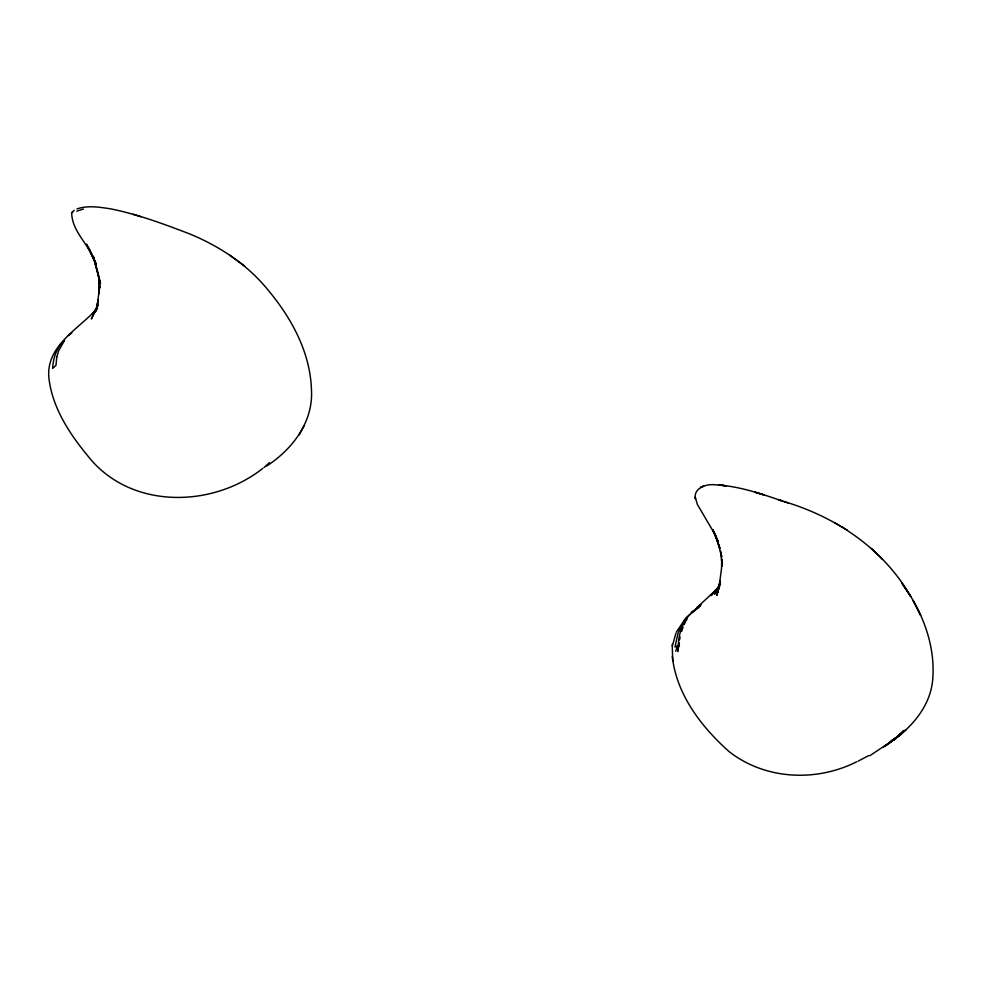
<?xml version="1.0" encoding="UTF-8"?>
<svg xmlns="http://www.w3.org/2000/svg" width="982" height="982" viewBox="0 0 982 982"><rect width="100%" height="100%" fill="white"/><g stroke="black" fill="none" stroke-linecap="round" stroke-linejoin="round"><path stroke-width="1.47" d="M672.216 644.413L672.731 661.291M719.499 583.885L721.524 568.455L721.745 558.918L722.138 566.233L720.53 551.184L721.782 556.929L716.983 539.437L719.953 548.435L718.37 543.893M74.166 210.308L71.674 212.652C71.784 230.733 87.889 243.646 94.358 259.739L86.551 244.322M99.599 287.198L98.924 293.79L99.477 279.563L99.648 287.665L98.372 274.174L93.364 256.511M99.747 285.885L96.936 307.918L98.261 299.792L95.512 311.92L96.506 309.035L93.13 313.724L98.04 305.721M672.375 645.96L675.96 633.108M718.849 586.831L717.695 592.662L720.015 581.958L716.872 595.399L719.155 585.91M678.918 642.719L677.678 651.569L679.078 644.339L676.659 648.169L679.47 645.383M679.519 639.847L680.121 636.987M720.248 580.816L718.308 589.789L720.236 581.049M675.726 651.262L677.433 645.923L678.844 645.125M681.655 631.365L683.042 627.253M679.2 643.222L678.317 645.591C678.513 634.212 682.404 622.981 689.892 614.339M266.723 465.984C292.243 449.412 313.283 422.1 311.466 390.271C310.447 352.747 291.826 318.585 268.295 290.316C247.427 264.477 219.072 245.795 188.47 233.446C162.987 223.712 137.247 214.174 110.438 208.81C99.354 207.153 87.803 205.152 76.94 208.945M684.221 624.527L687.167 617.727M98.004 304.715L91.338 318.99L96.702 308.373M719.475 584.56L714.626 594.184L720.518 584.106M299.142 434.94L304.297 425.452M676.402 631.942L686.234 617.506L698.214 607.821M97.046 307.82L92.369 313.786L97.058 308.802M719.008 586.119L711.103 595.595L719.732 586.426M96.837 308.925C77.897 329.67 44.571 346.609 49.1 379.666C52.967 408.672 69.71 434.007 87.963 456.09C129.919 509.511 212.124 508.492 262.82 468.34M718.898 587.261L697.343 607.22M903.661 730.596L896.124 738.01L885.469 745.706C909.332 730.424 931.464 707.04 932.863 677.236C934.692 648.795 925.486 620.636 910.793 596.553C883.395 548.754 835.657 516.716 783.538 501.409M903.845 730.596L896.124 738.01L883.505 747.106M264.06 467.493L269.485 462.608M887.691 744.074L899.622 735.248L893.166 740.133L895.314 738.206M888.587 743.239L869.684 755.796M890.637 741.41L892.675 739.593M893.166 740.133L895.203 738.329M897.241 736.525L900.298 733.824M690.96 613.136L699.835 605.919M892.736 740.281L905.895 729.786L890.146 742.232M691.549 612.559L700.154 605.869L691.917 612.203M68.409 335.525L71.821 332.923M696.606 607.858L700.252 605.121M697.625 607.146L701.087 604.765M858.207 761.099L868.653 755.624M677.433 645.923L674.965 647.015L678.157 632.617L684.896 619.605L686.848 619.937M856.844 761.676C816.423 782.224 765.052 779.88 728.926 751.451C701.32 726.84 676.328 694.249 672.326 656.369M76.792 211.216L83.409 209.043M71.674 212.652L72.656 212.382M133.184 214.309L141.027 216.752M788.386 503.066L778.137 499.58L782.507 501.078C760.449 493.504 737.924 485.746 714.417 484.777C705.96 483.709 693.071 488.422 695.44 498.954L695.219 497.125L697.33 504.355L714.491 533.557L712.736 530.071L717.977 541.07L712.699 529.593L718.345 543.77L715.829 536.295M847.392 530.157L835.105 522.94M229.641 255.148L244.714 266.085M882.511 559.433L871.427 548.386M86.551 244.358L96.297 264.17L89.215 248.949M714.123 532.784L715.473 535.669M88.576 247.562L94.493 261.322L100.508 283.786L93.364 256.511M715.399 535.043L716.75 539.081M56.735 357.153L55.986 365.292L52.66 368.434C53.126 358.172 56.563 347.321 64.53 340.423L58.687 350.635L56.735 357.153M702.658 486.532L700.485 487.489L703.615 486.127L702.658 486.532M720.187 485.071L718.91 484.985L726.263 485.869L720.187 485.071M757.331 492.878L754.741 492.142L763.861 494.879L757.331 492.878M904.103 586.475L901.636 582.842L910.793 596.553L904.103 586.475M918.6 611.148L913.076 600.407L920.6 615.223L918.6 611.148"/></g></svg>
